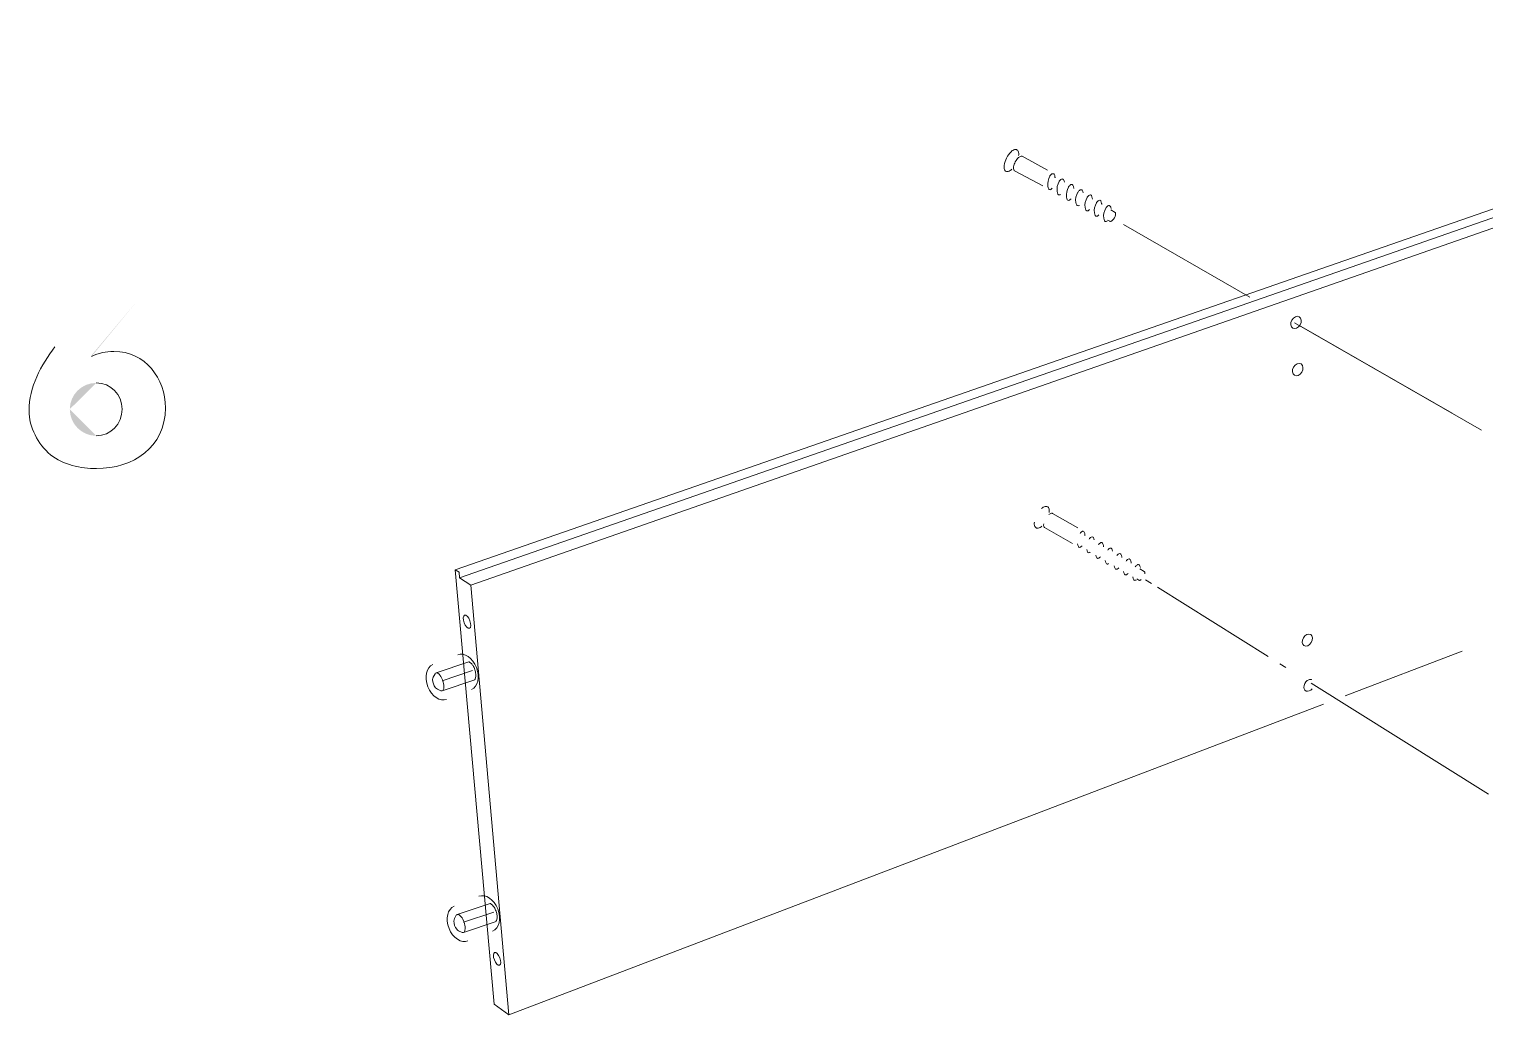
# Model space of a CAD drawing. Header units: metres. Extents: x -6.4 to 35.9, y -8.9 to 6.5.
# Drawn here: x 25.494 to 26.602, y 3.484 to 4.234 of the extents above; entities that cross this region are included whole.
import ezdxf

# ---------------------------------------------------------------- set-up
doc = ezdxf.new("R2010")
doc.units = ezdxf.units.M
doc.header["$MEASUREMENT"] = 0
doc.layers.add('PDF5_Geometry_Num_Penna__1_Num_Penna__255_Num_Penna__255_Num_Penna__255', color=255, linetype='Continuous', lineweight=18)
doc.layers.add('PDF5_Geometry_Num_Penna__7_Num_Penna__7_Num_Penna__7_Num_Penna__7', color=7, linetype='Continuous', lineweight=18)

msp = doc.modelspace()

# ---------------------------------------------------------------- hatches: boundary and pattern name
at = {"layer": 'PDF5_Geometry_Num_Penna__7_Num_Penna__7_Num_Penna__7_Num_Penna__7', "linetype": 'Continuous', "lineweight": 18}
for points in [[(25.5754, 4.0266), (25.5407, 3.9853), (25.5411, 3.9849)], [(25.5446, 3.9647, 0.412792), (25.5245, 3.9447)], [(25.5245, 3.9447, 0.412629), (25.5446, 3.9244)]]:
    msp.add_hatch(color=7, dxfattribs=at).paths.add_polyline_path(points)

# ---------------------------------------------------------------- linework, layer by layer
at = {"layer": 'PDF5_Geometry_Num_Penna__1_Num_Penna__255_Num_Penna__255_Num_Penna__255', "color": 255, "linetype": 'Continuous', "lineweight": 18, "flags": 128}
msp.add_lwpolyline([(26.5769, 3.9416), (26.4618, 4.0077)], dxfattribs=at)
at = {"layer": 'PDF5_Geometry_Num_Penna__7_Num_Penna__7_Num_Penna__7_Num_Penna__7', "color": 7, "linetype": 'Continuous', "lineweight": 18, "flags": 128}
for points in [[(25.818, 3.8225), (27.0017, 4.234), (27.0047, 4.2325)], [(27.0139, 4.2242), (25.8297, 3.8107), (25.8212, 3.8164), (25.8209, 3.8206)], [(25.8212, 3.8164), (27.0047, 4.2287)], [(26.2689, 4.1267), (26.2495, 4.1372)], [(26.2652, 4.1146), (26.2436, 4.1262)], [(26.3169, 4.0965), (26.3203, 4.0945)], [(26.3146, 4.0887), (26.3163, 4.0877)], [(26.4229, 4.03), (26.3266, 4.0852)], [(26.5991, 3.9288), (26.4569, 4.0105)], [(26.2879, 3.8425), (26.2665, 3.8546)], [(25.818, 3.8225), (25.8209, 3.8206)], [(26.479, 3.7202), (25.8588, 3.4836), (25.8476, 3.4918), (25.818, 3.8225)], [(26.3367, 3.8155), (26.3383, 3.8145)], [(26.3391, 3.8233), (26.3425, 3.8212)], [(26.3481, 3.8119), (26.3435, 3.8148)], [(25.8588, 3.4836), (25.8297, 3.8107)], [(26.4368, 3.7565), (26.3525, 3.8091)], [(26.5844, 3.7604), (26.4955, 3.7265)], [(25.8288, 3.7522), (25.8305, 3.7508)], [(26.4503, 3.7481), (26.4457, 3.7509)], [(25.8079, 3.7303), (25.8328, 3.7387)], [(25.8081, 3.738), (25.8311, 3.7458)], [(26.4699, 3.7388), (26.4698, 3.7389), (26.4693, 3.739), (26.4688, 3.739), (26.4682, 3.7389), (26.4677, 3.7388)], [(26.6046, 3.6517), (26.4695, 3.7361)], [(25.8242, 3.5541), (25.8473, 3.5619)], [(25.8449, 3.5683), (25.8466, 3.5669)], [(25.8241, 3.5464), (25.849, 3.5548)]]:
    msp.add_lwpolyline(points, dxfattribs=at)
for points in [[(26.2468, 4.1378, 0.117816), (26.2466, 4.141, 0.196967), (26.2457, 4.1419), (26.2451, 4.1423), (26.2438, 4.1424, 0.113036), (26.2411, 4.1407, 0.16152), (26.2358, 4.1302, 0.115447), (26.2361, 4.127), (26.2369, 4.126), (26.2376, 4.1257, 0.198042), (26.2389, 4.1256, 0.113454), (26.2416, 4.1273)], [(26.2487, 4.1373, 0.116629), (26.2468, 4.1362, 0.079066), (26.2443, 4.133, 0.080251), (26.2429, 4.1291, 0.119038), (26.2431, 4.1269)], [(26.2722, 4.1238, 0.118398), (26.2707, 4.1223, 0.00758), (26.2706, 4.122, 0.156413), (26.269, 4.1144, 0.11288), (26.2697, 4.1123)], [(26.2746, 4.1208, 0.006148), (26.2745, 4.1214, 0.116482), (26.2738, 4.1235, 0.124787), (26.2734, 4.1239)], [(26.2701, 4.1119, 0.273955), (26.2713, 4.112, 0.077338), (26.2724, 4.113)], [(26.2777, 4.118, 0.157429), (26.2761, 4.1103, 0.118047), (26.2768, 4.1083)], [(26.2805, 4.1198, 0.285478), (26.2794, 4.1198, 0.117278), (26.2778, 4.1182)], [(26.2848, 4.1138, 0.156329), (26.2832, 4.1062, 0.117279), (26.2839, 4.1041, 0.409295), (26.2856, 4.1038, 0.081095), (26.2867, 4.1048)], [(26.2888, 4.1132, 0.116145), (26.288, 4.1153, 0.414434), (26.2865, 4.1156, 0.118185), (26.285, 4.1141)], [(26.2959, 4.1094, 0.101864), (26.2952, 4.1113, 0.415714), (26.2936, 4.1116, 0.116174), (26.2921, 4.11)], [(26.2919, 4.1098, 0.156731), (26.2903, 4.1021, 0.115949), (26.2911, 4.1001)], [(26.299, 4.1058, 0.156498), (26.2974, 4.0982, 0.113763), (26.2981, 4.0961, 0.406), (26.2997, 4.0957, 0.079112), (26.3008, 4.0968)], [(26.3029, 4.1052, 0.116389), (26.3022, 4.1073, 0.416591), (26.3008, 4.1076, 0.115767), (26.2991, 4.106)], [(26.3061, 4.1018, 0.157451), (26.3045, 4.0941, 0.117003), (26.3052, 4.0921)], [(26.31, 4.1012, 0.116145), (26.3093, 4.1032, 0.412504), (26.3078, 4.1036, 0.115558), (26.3062, 4.102)], [(26.3056, 4.0917, 0.282086), (26.3068, 4.0917, 0.083078), (26.3079, 4.0927)], [(26.3132, 4.0977, 0.156307), (26.3116, 4.0901, 0.115949), (26.3123, 4.088, 0.414855), (26.3139, 4.0877)], [(26.3164, 4.0992, 0.414318), (26.3148, 4.0995, 0.117477), (26.3134, 4.098)], [(26.3168, 4.0876, 0.11834), (26.3181, 4.0883, 0.163239), (26.3206, 4.0927, 0.120591), (26.3206, 4.0941)], [(26.2643, 3.8691, -0.113476), (26.2671, 3.8707), (26.2684, 3.8706), (26.269, 3.8703, -0.195085), (26.2698, 3.8693, -0.117737), (26.27, 3.8661)], [(26.2588, 3.8587, 0.115284), (26.2591, 3.8555), (26.2599, 3.8546), (26.2605, 3.8542, 0.201737), (26.2618, 3.8541, 0.114651), (26.2645, 3.8557)], [(26.2918, 3.8545), (26.2727, 3.8654, 0.196731), (26.2718, 3.8655, 0.115928), (26.2699, 3.8645)], [(26.2974, 3.8485, 0.013072), (26.2973, 3.8491, 0.117249), (26.2967, 3.8512, 0.416379), (26.2951, 3.8516, 0.116927), (26.2936, 3.85)], [(26.3033, 3.8474, 0.279948), (26.3021, 3.8474, 0.115984), (26.3006, 3.8458)], [(26.2927, 3.8397, 0.270503), (26.2939, 3.8397, 0.077532), (26.2951, 3.8407)], [(26.2997, 3.8355, 0.277382), (26.3009, 3.8355, 0.008654), (26.3012, 3.8358)], [(26.3114, 3.84, 0.007155), (26.3114, 3.8406, 0.116676), (26.3107, 3.8427, 0.416964), (26.3093, 3.8431, 0.116699), (26.3076, 3.8415)], [(26.3184, 3.8366, 0.103251), (26.3177, 3.8385, 0.124976), (26.3174, 3.8389)], [(26.3243, 3.8347, 0.277408), (26.3231, 3.8347, 0.116007), (26.3216, 3.8332)], [(26.3057, 3.8337, 0.118892), (26.3064, 3.8316, 0.41218), (26.308, 3.8312)], [(26.3127, 3.8295, 0.116308), (26.3134, 3.8274, 0.407041), (26.3152, 3.827)], [(26.3324, 3.8281, 0.117631), (26.3317, 3.8302, 0.410443), (26.3301, 3.8305, 0.118434), (26.3286, 3.829)], [(26.3388, 3.826, 0.416592), (26.3372, 3.8263, 0.116442), (26.3356, 3.8248)], [(26.3278, 3.8187, 0.280822), (26.3289, 3.8187, 0.083296), (26.3301, 3.8197)], [(25.8282, 3.7524), (25.8033, 3.744, 0.187633), (25.8026, 3.7433), (25.8011, 3.7408, 0.116226), (25.8007, 3.739, 0.16102), (25.8029, 3.7326, 0.114732), (25.8043, 3.7315), (25.807, 3.7303, 0.406122), (25.8087, 3.731, 0.114609), (25.8093, 3.7334, 0.078512), (25.8085, 3.7381, 0.08124), (25.8063, 3.7423, 0.111501), (25.8043, 3.7439)], [(25.8332, 3.7392), (25.8336, 3.7414, 0.077469), (25.8336, 3.7431, 0.041828), (25.8328, 3.7464, 0.042572), (25.8315, 3.7495)], [(25.8444, 3.5685), (25.8195, 3.5601, 0.190903), (25.8187, 3.5595), (25.8173, 3.5569, 0.115715), (25.8169, 3.5551, 0.16102), (25.8191, 3.5488, 0.116246), (25.8205, 3.5476), (25.8232, 3.5464, 0.397968), (25.8249, 3.5471, 0.114609), (25.8254, 3.5495, 0.078512), (25.8247, 3.5542, 0.08124), (25.8224, 3.5584, 0.114118), (25.8205, 3.56)], [(25.8493, 3.5553), (25.8498, 3.5575, 0.077196), (25.8498, 3.5592, 0.041828), (25.849, 3.5625, 0.042572), (25.8476, 3.5656)]]:
    msp.add_lwpolyline(points, format="xyb", dxfattribs=at)
at = {"layer": 'PDF5_Geometry_Num_Penna__7_Num_Penna__7_Num_Penna__7_Num_Penna__7', "color": 7, "linetype": 'Continuous', "lineweight": 18}
for centre, radius, start, end in [((26.277, 4.1169), 0.0047, 8.2329, 32.5868), ((26.2778, 4.1089), 0.00116, 240.6715, 301.9442), ((26.292, 4.1007), 0.00113, 240.0705, 303.0826), ((26.2705, 3.8566), 0.00464, 168.5577, 195.7055), ((26.2998, 3.8446), 0.00461, 6.8646, 31.686), ((26.2965, 3.8426), 0.00483, 184.9671, 211.0952), ((26.3033, 3.8383), 0.00462, 184.4456, 211.7047), ((26.3186, 3.8349), 0.0047, 121.1118, 147.8812), ((26.3057, 3.8419), 0.0175, 301.9531, 303.232), ((26.3244, 3.8258), 0.00478, 184.9148, 211.2356), ((26.3195, 3.8269), 0.00472, 301.2527, 319.8175), ((26.3207, 3.8319), 0.00471, 4.633, 31.4293), ((26.3314, 3.8215), 0.00473, 184.6979, 211.3644), ((26.3385, 3.8174), 0.00474, 184.9221, 211.4984), ((26.3354, 3.8155), 0.00116, 239.8544, 300.6713), ((26.3381, 3.8174), 0.00312, 283.8019, 309.3282), ((26.34, 3.8201), 0.0029, 346.2479, 13.7521)]:
    msp.add_arc(centre, radius, start, end, dxfattribs=at)
for centre, major_axis, ratio in [((26.458, 4.0107), (0.00249, 0.00433), 0.735411), ((26.4593, 3.9748), (0.00252, 0.0043), 0.730972), ((25.8269, 3.7829), (-0.00183, 0.00501), 0.439028), ((26.4666, 3.7689), (0.00257, 0.0042), 0.713419), ((25.8498, 3.5263), (-0.00189, 0.00486), 0.429293)]:
    msp.add_ellipse(centre, major_axis=major_axis, ratio=ratio, dxfattribs=at)
msp.add_ellipse((26.4679, 3.7345), major_axis=(0.00265, 0.00414), ratio=0.712996, start_param=0.772224, end_param=4.531665, dxfattribs=at)
for points in [[(26.2495, 4.1372), (26.2498, 4.1372), (26.2484, 4.1373), (26.2487, 4.1373)], [(26.2415, 4.1272), (26.2415, 4.1272), (26.2416, 4.1273), (26.2416, 4.1273)], [(26.2431, 4.1269), (26.2434, 4.1269), (26.2433, 4.1262), (26.2436, 4.1262)], [(26.2734, 4.1239), (26.2738, 4.1239), (26.2718, 4.1238), (26.2722, 4.1238)], [(26.2697, 4.1123), (26.2699, 4.1123), (26.2699, 4.1119), (26.2701, 4.1119)], [(26.2778, 4.1182), (26.2779, 4.1182), (26.2776, 4.118), (26.2777, 4.118)], [(26.2809, 4.1194), (26.2811, 4.1194), (26.2803, 4.1198), (26.2805, 4.1198)], [(26.2849, 4.1141), (26.285, 4.1141), (26.2847, 4.1138), (26.2848, 4.1138)], [(26.2888, 4.1126), (26.289, 4.1126), (26.2886, 4.1132), (26.2888, 4.1132)], [(26.2768, 4.1083), (26.277, 4.1083), (26.277, 4.1079), (26.2772, 4.1079)], [(26.2784, 4.1079), (26.2785, 4.1079), (26.2786, 4.1082), (26.2787, 4.1082)], [(26.2921, 4.11), (26.2922, 4.11), (26.2918, 4.1098), (26.2919, 4.1098)], [(26.2991, 4.106), (26.2992, 4.106), (26.2989, 4.1058), (26.299, 4.1058)], [(26.303, 4.1046), (26.3032, 4.1046), (26.3027, 4.1052), (26.3029, 4.1052)], [(26.3062, 4.102), (26.3063, 4.102), (26.306, 4.1018), (26.3061, 4.1018)], [(26.3101, 4.1006), (26.3103, 4.1006), (26.3098, 4.1012), (26.31, 4.1012)], [(26.2911, 4.1001), (26.2912, 4.1001), (26.2913, 4.0997), (26.2915, 4.0997)], [(26.2926, 4.0997), (26.2928, 4.0997), (26.2928, 4.1), (26.293, 4.1)], [(26.3052, 4.0921), (26.3054, 4.0921), (26.3054, 4.0917), (26.3056, 4.0917)], [(26.3134, 4.098), (26.3134, 4.098), (26.3131, 4.0977), (26.3132, 4.0977)], [(26.3172, 4.0975), (26.3171, 4.0981), (26.3168, 4.0986), (26.3164, 4.0992)], [(26.3206, 4.0941), (26.3208, 4.0941), (26.3201, 4.0945), (26.3203, 4.0945)], [(26.3139, 4.0877), (26.314, 4.0877), (26.3141, 4.0879), (26.3142, 4.0879)], [(26.3163, 4.0877), (26.3165, 4.0877), (26.3166, 4.0876), (26.3168, 4.0876)], [(25.4935, 3.9436), (25.4935, 3.9613), (25.5026, 3.9784), (25.5132, 3.9922)], [(25.5411, 3.9849), (25.5466, 3.9874), (25.5518, 3.9887), (25.5581, 3.9887)], [(25.5581, 3.9887), (25.5821, 3.9887), (25.5973, 3.9681), (25.5973, 3.9457)], [(25.5643, 3.9447), (25.5643, 3.9557), (25.5558, 3.9647), (25.5446, 3.9647)], [(25.5973, 3.9457), (25.5973, 3.9157), (25.5727, 3.8995), (25.5448, 3.8995)], [(25.5099, 3.91), (25.5002, 3.9181), (25.4935, 3.9309), (25.4935, 3.9436)], [(25.5446, 3.9244), (25.5558, 3.9244), (25.5643, 3.9335), (25.5643, 3.9447)], [(25.5448, 3.8995), (25.5329, 3.8995), (25.5193, 3.9025), (25.5099, 3.91)], [(26.2645, 3.8557), (26.2645, 3.8557), (26.2645, 3.8557), (26.2645, 3.8557)], [(26.266, 3.8553), (26.2663, 3.8553), (26.2662, 3.8546), (26.2665, 3.8546)], [(26.3037, 3.847), (26.3039, 3.847), (26.3031, 3.8474), (26.3033, 3.8474)], [(26.2923, 3.8401), (26.2925, 3.8401), (26.2925, 3.8397), (26.2927, 3.8397)], [(26.2994, 3.8359), (26.2995, 3.8359), (26.2996, 3.8355), (26.2997, 3.8355)], [(26.3174, 3.8389), (26.3178, 3.8389), (26.3158, 3.8389), (26.3162, 3.8389)], [(26.3247, 3.8344), (26.3249, 3.8344), (26.3241, 3.8347), (26.3243, 3.8347)], [(26.3079, 3.8312), (26.3084, 3.8315), (26.3086, 3.8322), (26.3091, 3.8322)], [(26.3254, 3.8317), (26.3256, 3.8317), (26.3252, 3.8323), (26.3254, 3.8323)], [(26.3324, 3.8275), (26.3326, 3.8275), (26.3322, 3.8281), (26.3324, 3.8281)], [(26.3395, 3.8242), (26.3394, 3.8249), (26.3391, 3.8254), (26.3388, 3.826)], [(26.3203, 3.8233), (26.3205, 3.8233), (26.3206, 3.8229), (26.3207, 3.8229)], [(26.3207, 3.8229), (26.3212, 3.8229), (26.3215, 3.8229), (26.3219, 3.8229)], [(26.3274, 3.8191), (26.3276, 3.8191), (26.3276, 3.8187), (26.3278, 3.8187)], [(26.3344, 3.8149), (26.3346, 3.8149), (26.3346, 3.8145), (26.3348, 3.8145)], [(26.336, 3.8145), (26.3361, 3.8145), (26.3362, 3.8147), (26.3363, 3.8147)], [(26.3383, 3.8145), (26.3385, 3.8145), (26.3387, 3.8144), (26.3389, 3.8144)], [(26.3428, 3.8208), (26.343, 3.8208), (26.3423, 3.8212), (26.3425, 3.8212)], [(25.8341, 3.7481), (25.8312, 3.7555), (25.8248, 3.7598), (25.8198, 3.7578)], [(25.8009, 3.7503), (25.7959, 3.7483), (25.7942, 3.7407), (25.7971, 3.7334)], [(25.8288, 3.7522), (25.8291, 3.7522), (25.828, 3.7524), (25.8282, 3.7524)], [(25.8315, 3.7495), (25.8312, 3.75), (25.83, 3.7507), (25.8305, 3.7507)], [(25.8303, 3.7313), (25.8353, 3.7333), (25.837, 3.7408), (25.8341, 3.7481)], [(25.8305, 3.7507), (25.8305, 3.7507), (25.8305, 3.7508), (25.8305, 3.7508)], [(25.8043, 3.7439), (25.8047, 3.7439), (25.8029, 3.744), (25.8033, 3.744)], [(25.8328, 3.7387), (25.833, 3.7387), (25.8329, 3.7393), (25.8332, 3.7393)], [(25.8336, 3.7414), (25.8337, 3.7414), (25.8336, 3.7415), (25.8336, 3.7415)], [(25.7971, 3.7334), (25.8, 3.7261), (25.8064, 3.7218), (25.8114, 3.7238)], [(25.8503, 3.5643), (25.8474, 3.5716), (25.841, 3.5759), (25.8359, 3.5739)], [(25.8171, 3.5664), (25.8121, 3.5644), (25.8103, 3.5568), (25.8132, 3.5495)], [(25.8205, 3.56), (25.8208, 3.56), (25.8191, 3.5601), (25.8195, 3.5601)], [(25.845, 3.5683), (25.8453, 3.5683), (25.8442, 3.5685), (25.8444, 3.5685)], [(25.8476, 3.5656), (25.8474, 3.5661), (25.8462, 3.5669), (25.8467, 3.5669)], [(25.8464, 3.5474), (25.8515, 3.5494), (25.8532, 3.5569), (25.8503, 3.5643)], [(25.8467, 3.5669), (25.8467, 3.5669), (25.8466, 3.5669), (25.8466, 3.5669)], [(25.8498, 3.5575), (25.8498, 3.5575), (25.8498, 3.5576), (25.8498, 3.5576)], [(25.8132, 3.5495), (25.8161, 3.5422), (25.8226, 3.5379), (25.8276, 3.5399)], [(25.849, 3.5549), (25.8492, 3.5549), (25.8491, 3.5554), (25.8494, 3.5554)]]:
    msp.add_open_spline(points, degree=3, dxfattribs=at)

doc.saveas('drawing.dxf')
